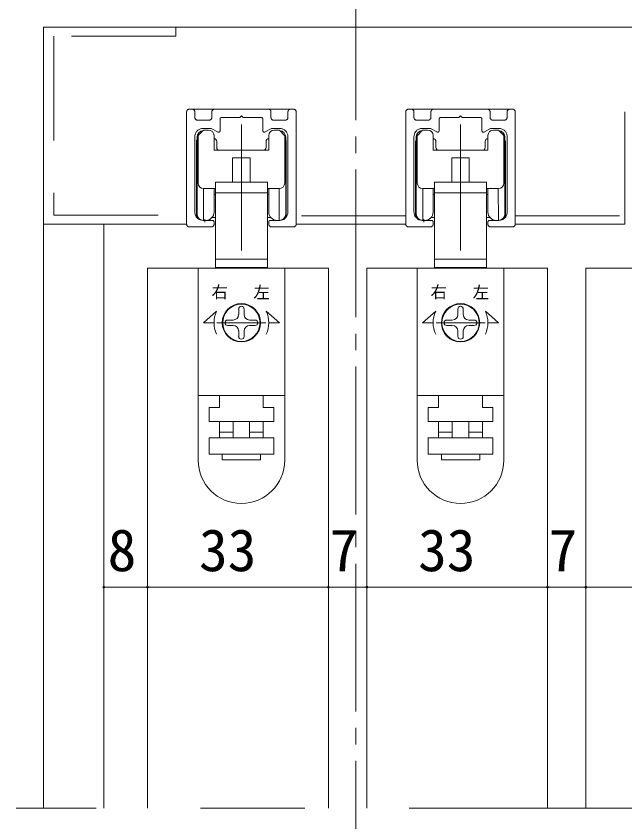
# Model space of a CAD drawing. Units: millimetres on the paper, enlarged 10 times, with parts at other scales. Extents: x -2000 to 2000, y -1385 to 1385.
# Drawn here: x -585.9 to -215.5, y 572.6 to 1063.1 of the extents above; entities that cross this region are included whole.
import ezdxf
from ezdxf.enums import TextEntityAlignment as Align

# ---------------------------------------------------------------- set-up
doc = ezdxf.new("R2010")
doc.units = ezdxf.units.MM
doc.header["$LTSCALE"] = 10
for name, pattern in [('CHAIN2', [12, 9, -1, 1, -1]), ('USER2', [9.525, 6.35, -3.175]), ('USER3', [31.75, 15.875, -3.175, 3.175, -3.175, 3.175, -3.175]), ('USER4', [50.8, 31.75, -6.35, 6.35, -6.35])]:
    doc.linetypes.add(name, pattern=pattern)
doc.layers.add('2-0_18', color=7, linetype='Continuous', lineweight=18)
doc.styles.add('ＭＳ ゴシック', font='')
doc.styles.get('ＭＳ ゴシック').set_extended_font_data('MS Gothic')

msp = doc.modelspace()

# ---------------------------------------------------------------- linework, layer by layer
at = {"layer": '2-0_18', "color": 4, "linetype": 'CHAIN2', "lineweight": 9}
msp.add_line((-379.21, 1089.79), (-379.21, 39.3), dxfattribs=at)
at = {"layer": '2-0_18', "lineweight": 20}
for p, q in [((-569.21, 1056.45), (-559.21, 1056.45)), ((-569.21, 1056.45), (-569.21, 580.97)), ((-488.76, 1050.9), (-488.76, 1056.45)), ((-480.46, 1006.46), (-418.79, 1006.46)), ((-347.13, 1006.46), (-285.46, 1006.46)), ((-482.13, 936.46), (-482.13, 1004.79)), ((-415.46, 1004.79), (-415.46, 936.46)), ((-348.79, 936.46), (-348.79, 1004.79)), ((-282.13, 1004.79), (-282.13, 936.46)), ((-215.46, 936.46), (-215.46, 1004.79)), ((-472.28, 993.3), (-474.64, 990.94)), ((-471.11, 993.79), (-468.8, 993.79)), ((-428.8, 993.79), (-426.49, 993.79)), ((-425.31, 993.3), (-422.95, 990.94)), ((-338.95, 993.3), (-341.31, 990.94)), ((-337.77, 993.79), (-335.46, 993.79)), ((-295.46, 993.79), (-293.15, 993.79)), ((-291.97, 993.3), (-289.62, 990.94)), ((-476.13, 986.79), (-476.13, 942.12)), ((-475.13, 989.76), (-475.13, 961.45)), ((-465.46, 981.45), (-465.46, 990.45)), ((-463.8, 986.79), (-463.8, 983.12)), ((-433.8, 986.79), (-433.8, 983.12)), ((-432.13, 990.45), (-432.13, 981.45)), ((-422.46, 989.76), (-422.46, 961.45)), ((-421.46, 986.79), (-421.46, 942.12)), ((-342.8, 986.79), (-342.8, 942.12)), ((-341.8, 989.76), (-341.8, 961.45)), ((-332.13, 981.45), (-332.13, 990.45)), ((-330.46, 986.79), (-330.46, 983.12)), ((-300.46, 986.79), (-300.46, 983.12)), ((-298.8, 990.45), (-298.8, 981.45)), ((-289.13, 989.76), (-289.13, 961.45)), ((-288.13, 986.79), (-288.13, 942.12)), ((-432.13, 981.45), (-465.46, 981.45)), ((-298.8, 981.45), (-332.13, 981.45)), ((-454.13, 976.79), (-454.13, 962.13)), ((-443.46, 976.79), (-454.13, 976.79)), ((-443.46, 962.13), (-443.46, 976.79)), ((-320.8, 976.79), (-320.8, 962.13)), ((-310.13, 976.79), (-320.8, 976.79)), ((-310.13, 962.13), (-310.13, 976.79)), ((-432.94, 955.45), (-432.94, 962.13)), ((-299.6, 955.45), (-299.6, 962.13)), ((-465.46, 958.12), (-471.8, 958.12)), ((-432.13, 958.12), (-425.8, 958.12)), ((-332.13, 958.12), (-338.46, 958.12)), ((-298.8, 958.12), (-292.46, 958.12)), ((-464.65, 955.45), (-432.94, 955.45)), ((-464.65, 955.45), (-464.65, 915.12)), ((-432.94, 915.12), (-432.94, 955.45)), ((-331.32, 955.45), (-299.6, 955.45)), ((-331.32, 955.45), (-331.32, 915.12)), ((-299.6, 915.12), (-299.6, 955.45)), ((-466.74, 940.45), (-464.65, 940.45)), ((-432.94, 940.45), (-430.85, 940.45)), ((-333.4, 940.45), (-331.32, 940.45)), ((-299.6, 940.45), (-297.52, 940.45)), ((-569.21, 936.45), (-482.13, 936.45)), ((-532.54, 936.45), (-532.54, 580.97)), ((-348.79, 936.45), (-415.46, 936.45)), ((-282.13, 936.45), (-215.46, 936.45)), ((-432.94, 910.12), (-432.94, 915.12)), ((-299.6, 910.12), (-299.6, 915.12)), ((-505.88, 909.79), (-505.88, 580.97)), ((-505.88, 909.79), (-395.88, 909.79)), ((-464.65, 910.12), (-432.94, 910.12)), ((-462.1, 910.12), (-462.1, 909.79)), ((-435.44, 909.79), (-435.44, 910.12)), ((-395.88, 909.79), (-395.88, 580.97)), ((-372.54, 909.79), (-372.54, 580.97)), ((-372.54, 909.79), (-262.54, 909.79)), ((-331.32, 910.12), (-299.6, 910.12)), ((-328.77, 910.12), (-328.77, 909.79)), ((-302.1, 909.79), (-302.1, 910.12)), ((-262.54, 909.79), (-262.54, 580.97)), ((-239.21, 909.79), (-239.21, 580.97)), ((-239.21, 909.79), (-129.21, 909.79)), ((-475.13, 792.79), (-475.13, 832.12)), ((-422.46, 792.79), (-422.46, 832.12)), ((-341.8, 792.79), (-341.8, 832.12)), ((-289.13, 792.79), (-289.13, 832.12)), ((-505.88, 797.01), (-505.88, 711.29)), ((-395.88, 797.01), (-395.88, 711.29)), ((-395.88, 797.01), (-395.88, 711.29)), ((-372.54, 797.01), (-372.54, 711.29)), ((-372.54, 797.01), (-372.54, 711.29)), ((-262.54, 797.01), (-262.54, 711.29)), ((-262.54, 797.01), (-262.54, 711.29)), ((-239.21, 797.01), (-239.21, 711.29)), ((-239.21, 797.01), (-239.21, 711.29))]:
    msp.add_line(p, q, dxfattribs=at)
at = {"layer": '2-0_18', "linetype": 'USER2', "lineweight": 20}
for p, q in [((-563, 1050.9), (-563, 942.01)), ((-488.76, 1050.9), (-563, 1050.9)), ((-563, 942.01), (-482.13, 942.01)), ((-348.79, 941.45), (-415.46, 941.45)), ((-282.13, 941.45), (-215.46, 941.45))]:
    msp.add_line(p, q, dxfattribs=at)
at = {"layer": '2-0_18', "color": 6, "linetype": 'USER3'}
for p, q in [((-480.46, 1006.46), (-478.79, 1006.46)), ((-418.79, 1006.46), (-417.13, 1006.46)), ((-347.13, 1006.46), (-345.46, 1006.46)), ((-285.46, 1006.46), (-283.79, 1006.46)), ((-477.13, 1004.79), (-477.13, 1001.46)), ((-466.79, 1001.46), (-466.79, 1004.79)), ((-430.79, 1004.79), (-430.79, 1001.46)), ((-420.46, 1001.46), (-420.46, 1004.79)), ((-343.79, 1004.79), (-343.79, 1001.46)), ((-333.46, 1001.46), (-333.46, 1004.79)), ((-297.46, 1004.79), (-297.46, 1001.46)), ((-287.13, 1001.46), (-287.13, 1004.79)), ((-475.46, 999.79), (-468.46, 999.79)), ((-461.79, 993.44), (-461.79, 1000.46)), ((-435.79, 1000.46), (-435.79, 993.44)), ((-429.13, 999.79), (-422.13, 999.79)), ((-342.13, 999.79), (-335.13, 999.79)), ((-328.46, 993.44), (-328.46, 1000.46)), ((-302.46, 1000.46), (-302.46, 993.44)), ((-295.79, 999.79), (-288.79, 999.79)), ((-477.13, 989.79), (-477.13, 943.79)), ((-420.46, 943.79), (-420.46, 989.79)), ((-343.79, 989.79), (-343.79, 943.79)), ((-287.13, 943.79), (-287.13, 989.79)), ((-472.13, 938.79), (-466.46, 938.79)), ((-465.46, 937.79), (-465.46, 936.46)), ((-432.13, 936.46), (-432.13, 937.79)), ((-431.13, 938.79), (-425.46, 938.79)), ((-338.79, 938.79), (-333.13, 938.79)), ((-332.13, 937.79), (-332.13, 936.46)), ((-298.79, 936.46), (-298.79, 937.79)), ((-297.79, 938.79), (-292.13, 938.79)), ((-467.13, 934.79), (-480.46, 934.79)), ((-417.13, 934.79), (-430.46, 934.79)), ((-333.79, 934.79), (-347.13, 934.79)), ((-283.79, 934.79), (-297.13, 934.79))]:
    msp.add_line(p, q, dxfattribs=at)
at = {"layer": '2-0_18', "color": 3, "linetype": 'USER4'}
for p, q in [((-448.79, 997.19), (-448.79, 920.52)), ((-315.46, 997.19), (-315.46, 920.52))]:
    msp.add_line(p, q, dxfattribs=at)
at = {"layer": '2-0_18'}
for p, q in [((-475.79, 942.79), (-475.79, 989.46)), ((-421.79, 942.79), (-421.79, 989.46)), ((-342.46, 942.79), (-342.46, 989.46)), ((-288.46, 942.79), (-288.46, 989.46)), ((-471.81, 938.79), (-471.79, 958.12)), ((-465.46, 943.79), (-465.46, 958.12)), ((-432.13, 943.79), (-432.13, 958.12)), ((-425.78, 938.79), (-425.8, 958.12)), ((-338.48, 938.79), (-338.46, 958.12)), ((-332.13, 943.79), (-332.13, 958.12)), ((-298.79, 943.79), (-298.8, 958.12)), ((-292.45, 938.79), (-292.46, 958.12)), ((-465.46, 954.46), (-464.65, 954.46)), ((-432.13, 954.46), (-432.94, 954.46)), ((-332.13, 954.46), (-331.32, 954.46)), ((-298.79, 954.46), (-299.6, 954.46)), ((-471.79, 938.79), (-470.46, 938.79)), ((-425.79, 938.79), (-427.13, 938.79)), ((-338.46, 938.79), (-337.13, 938.79)), ((-292.46, 938.79), (-293.79, 938.79)), ((-475.13, 909.79), (-475.13, 832.12)), ((-422.46, 909.79), (-475.13, 909.79)), ((-422.46, 909.79), (-422.46, 832.12)), ((-341.8, 909.79), (-341.8, 832.12)), ((-289.13, 909.79), (-341.8, 909.79)), ((-289.13, 909.79), (-289.13, 832.12)), ((-471.89, 876.45), (-463.92, 883.45)), ((-450.46, 884.79), (-450.46, 881.45)), ((-447.13, 881.45), (-447.13, 884.79)), ((-425.7, 876.45), (-433.67, 883.45)), ((-338.56, 876.45), (-330.59, 883.45)), ((-317.13, 884.79), (-317.13, 881.45)), ((-313.8, 881.45), (-313.8, 884.79)), ((-292.37, 876.45), (-300.34, 883.45)), ((-453.8, 878.12), (-457.13, 878.12)), ((-440.46, 878.12), (-443.8, 878.12)), ((-320.46, 878.12), (-323.8, 878.12)), ((-307.13, 878.12), (-310.46, 878.12)), ((-471.89, 876.45), (-465.46, 876.45)), ((-463.68, 876.45), (-433.91, 876.45)), ((-457.13, 874.79), (-453.8, 874.79)), ((-443.8, 874.79), (-440.46, 874.79)), ((-425.7, 876.45), (-432.13, 876.45)), ((-338.56, 876.45), (-332.13, 876.45)), ((-330.35, 876.45), (-300.57, 876.45)), ((-323.8, 874.79), (-320.46, 874.79)), ((-310.46, 874.79), (-307.13, 874.79)), ((-292.37, 876.45), (-298.8, 876.45)), ((-450.46, 871.45), (-450.46, 868.12)), ((-447.13, 868.12), (-447.13, 871.45)), ((-317.13, 871.45), (-317.13, 868.12)), ((-313.8, 868.12), (-313.8, 871.45)), ((-422.46, 832.12), (-475.13, 832.12)), ((-462.13, 824.79), (-462.13, 832.12)), ((-435.46, 832.12), (-435.46, 824.79)), ((-289.13, 832.12), (-341.8, 832.12)), ((-328.8, 824.79), (-328.8, 832.12)), ((-302.13, 832.12), (-302.13, 824.79)), ((-462.13, 824.79), (-468.46, 824.79)), ((-468.46, 824.79), (-468.46, 823.12)), ((-429.13, 824.79), (-435.46, 824.79)), ((-429.13, 823.12), (-429.13, 824.79)), ((-328.8, 824.79), (-335.13, 824.79)), ((-335.13, 824.79), (-335.13, 823.12)), ((-295.8, 824.79), (-302.13, 824.79)), ((-295.8, 823.12), (-295.8, 824.79)), ((-429.13, 823.12), (-429.13, 816.45)), ((-295.8, 823.12), (-295.8, 816.45)), ((-462.13, 809.79), (-462.13, 816.45)), ((-453.8, 816.45), (-453.8, 806.45)), ((-443.8, 816.45), (-443.8, 806.45)), ((-435.46, 816.45), (-435.46, 809.79)), ((-328.8, 809.79), (-328.8, 816.45)), ((-320.46, 816.45), (-320.46, 806.45)), ((-310.46, 816.45), (-310.46, 806.45)), ((-302.13, 816.45), (-302.13, 809.79)), ((-462.13, 809.79), (-453.8, 809.79)), ((-462.13, 806.45), (-462.13, 809.79)), ((-328.8, 809.79), (-320.46, 809.79)), ((-328.8, 806.45), (-328.8, 809.79)), ((-468.46, 796.45), (-468.46, 806.45)), ((-468.46, 806.45), (-429.13, 806.45)), ((-335.13, 796.45), (-335.13, 806.45)), ((-335.13, 806.45), (-295.8, 806.45)), ((-460.46, 796.45), (-460.46, 793.12)), ((-327.13, 796.45), (-327.13, 793.12))]:
    msp.add_line(p, q, dxfattribs=at)
at = {"layer": '2-0_18', "color": 2}
for p, q in [((-471.14, 939.59), (-471.14, 937.65)), ((-337.81, 939.59), (-337.81, 937.65))]:
    msp.add_line(p, q, dxfattribs=at)
at = {"layer": '2-0_18', "color": 4, "lineweight": 9}
for p, q in [((-532.54, 757.04), (-532.54, 711.29)), ((-532.54, 757.04), (-532.54, 711.29)), ((-505.88, 757.04), (-505.88, 711.29)), ((-505.88, 715.45), (-532.54, 715.45)), ((-505.88, 715.45), (-395.88, 715.45)), ((-395.88, 715.45), (-372.54, 715.45)), ((-372.54, 715.45), (-262.54, 715.45)), ((-262.54, 715.45), (-239.21, 715.45)), ((-239.21, 715.45), (-129.21, 715.45))]:
    msp.add_line(p, q, dxfattribs=at)
at = {"layer": '2-0_18', "linetype": 'USER4', "lineweight": 20}
msp.add_line((-29.21, 580.97), (-585.88, 580.97), dxfattribs=at)
at = {"layer": '2-0_18', "lineweight": 20}
for points in [[(-64.21, 936.45), (-55.88, 944.79), (-55.88, 1056.45), (-559.21, 1056.45)], [(-464.65, 955.45), (-464.65, 962.13), (-432.94, 962.13)], [(-331.32, 955.45), (-331.32, 962.13), (-299.6, 962.13)], [(-464.65, 910.12), (-464.65, 915.12), (-432.94, 915.12)], [(-331.32, 910.12), (-331.32, 915.12), (-299.6, 915.12)]]:
    msp.add_lwpolyline(points, dxfattribs=at)
at = {"layer": '2-0_18', "color": 6, "linetype": 'USER3'}
for points in [[(-465.13, 1006.46), (-448.79, 1006.46), (-432.46, 1006.46)], [(-331.79, 1006.46), (-315.46, 1006.46), (-299.13, 1006.46)], [(-460.79, 1001.46), (-449.79, 1001.46), (-448.79, 1002.46), (-447.79, 1001.46), (-436.79, 1001.46)], [(-327.46, 1001.46), (-316.46, 1001.46), (-315.46, 1002.46), (-314.46, 1001.46), (-303.46, 1001.46)], [(-463.29, 992.58), (-467.13, 994.79), (-472.13, 994.79)], [(-425.46, 994.79), (-430.46, 994.79), (-434.29, 992.58)], [(-329.96, 992.58), (-333.79, 994.79), (-338.79, 994.79)], [(-292.13, 994.79), (-297.13, 994.79), (-300.96, 992.58)]]:
    msp.add_lwpolyline(points, dxfattribs=at)
at = {"layer": '2-0_18'}
for points in [[(-429.13, 816.45), (-468.46, 816.45), (-468.46, 823.12)], [(-295.8, 816.45), (-335.13, 816.45), (-335.13, 823.12)], [(-443.8, 809.79), (-435.46, 809.79), (-435.46, 806.45)], [(-310.46, 809.79), (-302.13, 809.79), (-302.13, 806.45)], [(-429.13, 806.45), (-429.13, 796.45), (-468.46, 796.45)], [(-295.8, 806.45), (-295.8, 796.45), (-335.13, 796.45)], [(-437.13, 796.45), (-437.13, 793.12), (-460.46, 793.12)], [(-303.8, 796.45), (-303.8, 793.12), (-327.13, 793.12)]]:
    msp.add_lwpolyline(points, dxfattribs=at)
for centre, radius in [((-448.8, 876.45), 11.67), ((-448.8, 876.45), 11.33), ((-315.46, 876.45), 11.67), ((-315.46, 876.45), 11.33)]:
    msp.add_circle(centre, radius, dxfattribs=at)
at = {"layer": '2-0_18', "color": 6, "linetype": 'USER3'}
for centre, radius, start, end in [((-480.46, 1004.79), 1.67, 90, 180), ((-478.79, 1004.79), 1.67, 360, 90), ((-465.13, 1004.79), 1.67, 90, 180), ((-432.46, 1004.79), 1.67, 360, 90), ((-418.79, 1004.79), 1.67, 90, 180), ((-417.13, 1004.79), 1.67, 360, 90), ((-347.13, 1004.79), 1.67, 90, 180), ((-345.46, 1004.79), 1.67, 360, 90), ((-331.79, 1004.79), 1.67, 90, 180), ((-299.13, 1004.79), 1.67, 360, 90), ((-285.46, 1004.79), 1.67, 90, 180), ((-283.79, 1004.79), 1.67, 360, 90), ((-475.46, 1001.46), 1.67, 180, 270), ((-468.46, 1001.46), 1.67, 270, 0), ((-460.79, 1000.46), 1, 90, 180), ((-436.79, 1000.46), 1, 0, 90), ((-429.13, 1001.46), 1.67, 180, 270), ((-422.13, 1001.46), 1.67, 270, 0), ((-342.13, 1001.46), 1.67, 180, 270), ((-335.13, 1001.46), 1.67, 270, 0), ((-327.46, 1000.46), 1, 90, 180), ((-303.46, 1000.46), 1, 0, 90), ((-295.79, 1001.46), 1.67, 180, 270), ((-288.79, 1001.46), 1.67, 270, 0), ((-472.13, 989.79), 5, 90, 180), ((-462.79, 993.44), 1, 240, 0), ((-434.79, 993.44), 1, 180, 300), ((-425.46, 989.79), 5, 0, 90), ((-338.79, 989.79), 5, 90, 180), ((-329.46, 993.44), 1, 240, 0), ((-301.46, 993.44), 1, 180, 300), ((-292.13, 989.79), 5, 0, 90), ((-472.13, 943.79), 5, 180, 270), ((-425.46, 943.79), 5, 270, 0), ((-338.79, 943.79), 5, 180, 270), ((-292.13, 943.79), 5, 270, 0), ((-466.46, 937.79), 1, 360, 90), ((-431.13, 937.79), 1, 90, 180), ((-333.13, 937.79), 1, 360, 90), ((-297.79, 937.79), 1, 90, 180), ((-480.46, 936.46), 1.67, 180, 270), ((-467.13, 936.46), 1.67, 270, 0), ((-430.46, 936.46), 1.67, 180, 270), ((-417.13, 936.46), 1.67, 270, 0), ((-347.13, 936.46), 1.67, 180, 270), ((-333.79, 936.46), 1.67, 270, 0), ((-297.13, 936.46), 1.67, 180, 270), ((-283.79, 936.46), 1.67, 270, 0)]:
    msp.add_arc(centre, radius, start, end, dxfattribs=at)
at = {"layer": '2-0_18'}
for centre, radius, start, end in [((-471.79, 989.46), 4, 94.6484, 180), ((-425.79, 989.46), 4, 0, 85.3516), ((-338.46, 989.46), 4, 94.6484, 180), ((-292.46, 989.46), 4, 0, 85.3516), ((-471.79, 942.79), 4, 180, 270), ((-470.46, 943.79), 5, 270, 0), ((-427.13, 943.79), 5, 180, 270), ((-425.79, 942.79), 4, 270, 0), ((-338.46, 942.79), 4, 180, 270), ((-337.13, 943.79), 5, 270, 0), ((-293.79, 943.79), 5, 180, 270), ((-292.46, 942.79), 4, 270, 0), ((-448.8, 876.45), 16.67, 155.1654, 204.8346), ((-448.8, 884.79), 1.67, 90, 180), ((-448.8, 884.79), 1.67, 0, 90), ((-448.8, 876.45), 16.67, 335.1654, 24.8346), ((-315.46, 876.45), 16.67, 155.1654, 204.8346), ((-315.46, 884.79), 1.67, 90, 180), ((-315.46, 884.79), 1.67, 0, 90), ((-315.46, 876.45), 16.67, 335.1654, 24.8346), ((-457.13, 876.45), 1.67, 90, 180), ((-453.8, 881.45), 3.33, 270, 0), ((-443.8, 881.45), 3.33, 180, 270), ((-440.46, 876.45), 1.67, 0, 90), ((-323.8, 876.45), 1.67, 90, 180), ((-320.46, 881.45), 3.33, 270, 0), ((-310.46, 881.45), 3.33, 180, 270), ((-307.13, 876.45), 1.67, 0, 90), ((-457.13, 876.45), 1.67, 180, 270), ((-453.8, 871.45), 3.33, 0, 90), ((-443.8, 871.45), 3.33, 90, 180), ((-440.46, 876.45), 1.67, 270, 0), ((-323.8, 876.45), 1.67, 180, 270), ((-320.46, 871.45), 3.33, 0, 90), ((-310.46, 871.45), 3.33, 90, 180), ((-307.13, 876.45), 1.67, 270, 0), ((-448.8, 868.12), 1.67, 180, 270), ((-448.8, 868.12), 1.67, 270, 0), ((-315.46, 868.12), 1.67, 180, 270), ((-315.46, 868.12), 1.67, 270, 0)]:
    msp.add_arc(centre, radius, start, end, dxfattribs=at)
at = {"layer": '2-0_18', "lineweight": 20}
for centre, radius, start, end in [((-473.46, 989.76), 1.67, 135, 180), ((-471.11, 992.12), 1.67, 90, 135), ((-468.8, 990.45), 3.33, 360, 90), ((-428.8, 990.45), 3.33, 90, 180), ((-426.49, 992.12), 1.67, 45, 90), ((-424.13, 989.76), 1.67, 0, 45), ((-340.13, 989.76), 1.67, 135, 180), ((-337.77, 992.12), 1.67, 90, 135), ((-335.46, 990.45), 3.33, 360, 90), ((-295.46, 990.45), 3.33, 90, 180), ((-293.15, 992.12), 1.67, 45, 90), ((-290.8, 989.76), 1.67, 0, 45), ((-474.46, 986.79), 1.67, 143.1095, 180), ((-465.46, 986.79), 1.67, 360, 90), ((-432.13, 986.79), 1.67, 90, 180), ((-423.13, 986.79), 1.67, 0, 36.788), ((-341.13, 986.79), 1.67, 143.1095, 180), ((-332.13, 986.79), 1.67, 360, 90), ((-298.8, 986.79), 1.67, 90, 180), ((-289.8, 986.79), 1.67, 0, 36.788), ((-462.13, 983.12), 1.67, 180, 270), ((-435.46, 983.12), 1.67, 270, 0), ((-328.8, 983.12), 1.67, 180, 270), ((-302.13, 983.12), 1.67, 270, 0), ((-471.8, 961.45), 3.33, 180, 270), ((-425.8, 961.45), 3.33, 270, 360), ((-338.46, 961.45), 3.33, 180, 270), ((-292.46, 961.45), 3.33, 270, 360), ((-465.46, 954.79), 3.33, 75.9504, 90), ((-432.13, 954.79), 3.33, 90, 104.0179), ((-332.13, 954.79), 3.33, 75.9504, 90), ((-298.8, 954.79), 3.33, 90, 104.0179), ((-474.46, 942.12), 1.67, 180, 245.9018), ((-423.13, 942.12), 1.67, 294.1934, 360), ((-341.13, 942.12), 1.67, 180, 245.9018), ((-289.8, 942.12), 1.67, 294.1934, 360), ((-448.8, 792.79), 26.33, 180, 0), ((-315.46, 792.79), 26.33, 180, 0)]:
    msp.add_arc(centre, radius, start, end, dxfattribs=at)
at = {"layer": '2-0_18', "color": 4, "lineweight": 9}
for centre, start, end in [((-532.54, 715.45), 0, 180), ((-532.54, 715.45), 0, 180), ((-532.54, 715.45), 180, 0), ((-532.54, 715.45), 180, 0), ((-505.88, 715.45), 0, 180), ((-505.88, 715.45), 0, 180), ((-505.88, 715.45), 180, 0), ((-505.88, 715.45), 180, 0), ((-395.88, 715.45), 0, 180), ((-395.88, 715.45), 0, 180), ((-395.88, 715.45), 180, 0), ((-395.88, 715.45), 180, 0), ((-372.54, 715.45), 0, 180), ((-372.54, 715.45), 0, 180), ((-372.54, 715.45), 180, 0), ((-372.54, 715.45), 180, 0), ((-262.54, 715.45), 0, 180), ((-262.54, 715.45), 0, 180), ((-262.54, 715.45), 180, 0), ((-262.54, 715.45), 180, 0), ((-239.21, 715.45), 0, 180), ((-239.21, 715.45), 0, 180), ((-239.21, 715.45), 180, 0), ((-239.21, 715.45), 180, 0)]:
    msp.add_arc(centre, 0.521, start, end, dxfattribs=at)

# ---------------------------------------------------------------- texts
at = {"layer": '2-0_18', "style": 'ＭＳ ゴシック'}
for s, height, p in [('右', 7.33, (-467.03, 889.32)), ('左', 7.33, (-441.43, 889.12)), ('右', 7.33, (-333.7, 889.32)), ('左', 7.33, (-308.1, 889.12)), ('8', 25.66, (-530.18, 717.54)), ('33', 25.66, (-474.6, 717.54)), ('33', 25.66, (-341.27, 717.54)), ('7', 25.66, (-395.18, 717.54)), ('7', 25.66, (-261.85, 717.54))]:
    msp.add_text(s, height=height, dxfattribs=at).set_placement(p, align=Align.BOTTOM_LEFT)

doc.saveas('drawing.dxf')
